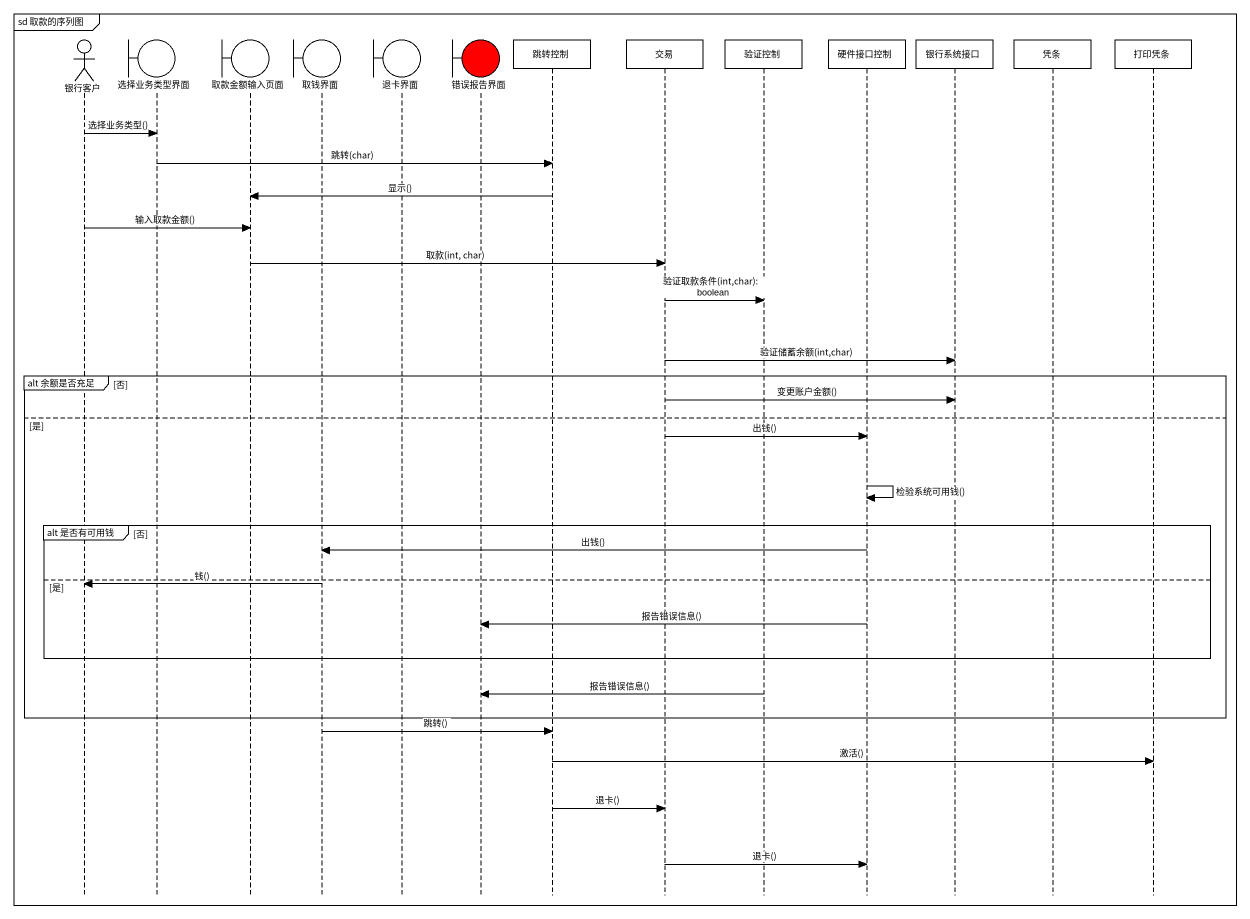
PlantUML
@startuml
mainframe sd 取款的序列图
hide footbox
actor 银行客户
boundary 选择业务类型界面
boundary 取款金额输入页面
boundary 取钱界面
boundary 退卡界面
boundary 错误报告界面 #FF0000
participant 跳转控制
participant 交易
participant 验证控制
participant 硬件接口控制
participant 银行系统接口
participant 凭条
participant 打印凭条

银行客户 -> 选择业务类型界面 : 选择业务类型()
选择业务类型界面 -> 跳转控制 : 跳转(char)
跳转控制 -> 取款金额输入页面 : 显示()
银行客户 -> 取款金额输入页面 : 输入取款金额()
取款金额输入页面 -> 交易 : 取款(int, char)
交易 -> 验证控制 : 验证取款条件(int,char): boolean
交易 -> 银行系统接口 : 验证储蓄余额(int,char)
group alt 余额是否充足 [否]
  交易 -> 银行系统接口 : 变更账户金额()
else 是
  交易 -> 硬件接口控制 : 出钱()
  硬件接口控制 -> 硬件接口控制 : 检验系统可用钱()
  group alt 是否有可用钱 [否]
    硬件接口控制 -> 取钱界面 : 出钱()
  else 是
    取钱界面 -> 银行客户 : 钱()
    硬件接口控制 -> 错误报告界面 : 报告错误信息()
  end
  验证控制 -> 错误报告界面 : 报告错误信息()
end
取钱界面 -> 跳转控制 : 跳转()
跳转控制 -> 打印凭条 : 激活()
跳转控制 -> 交易 : 退卡()
交易 -> 硬件接口控制 : 退卡()
@enduml
